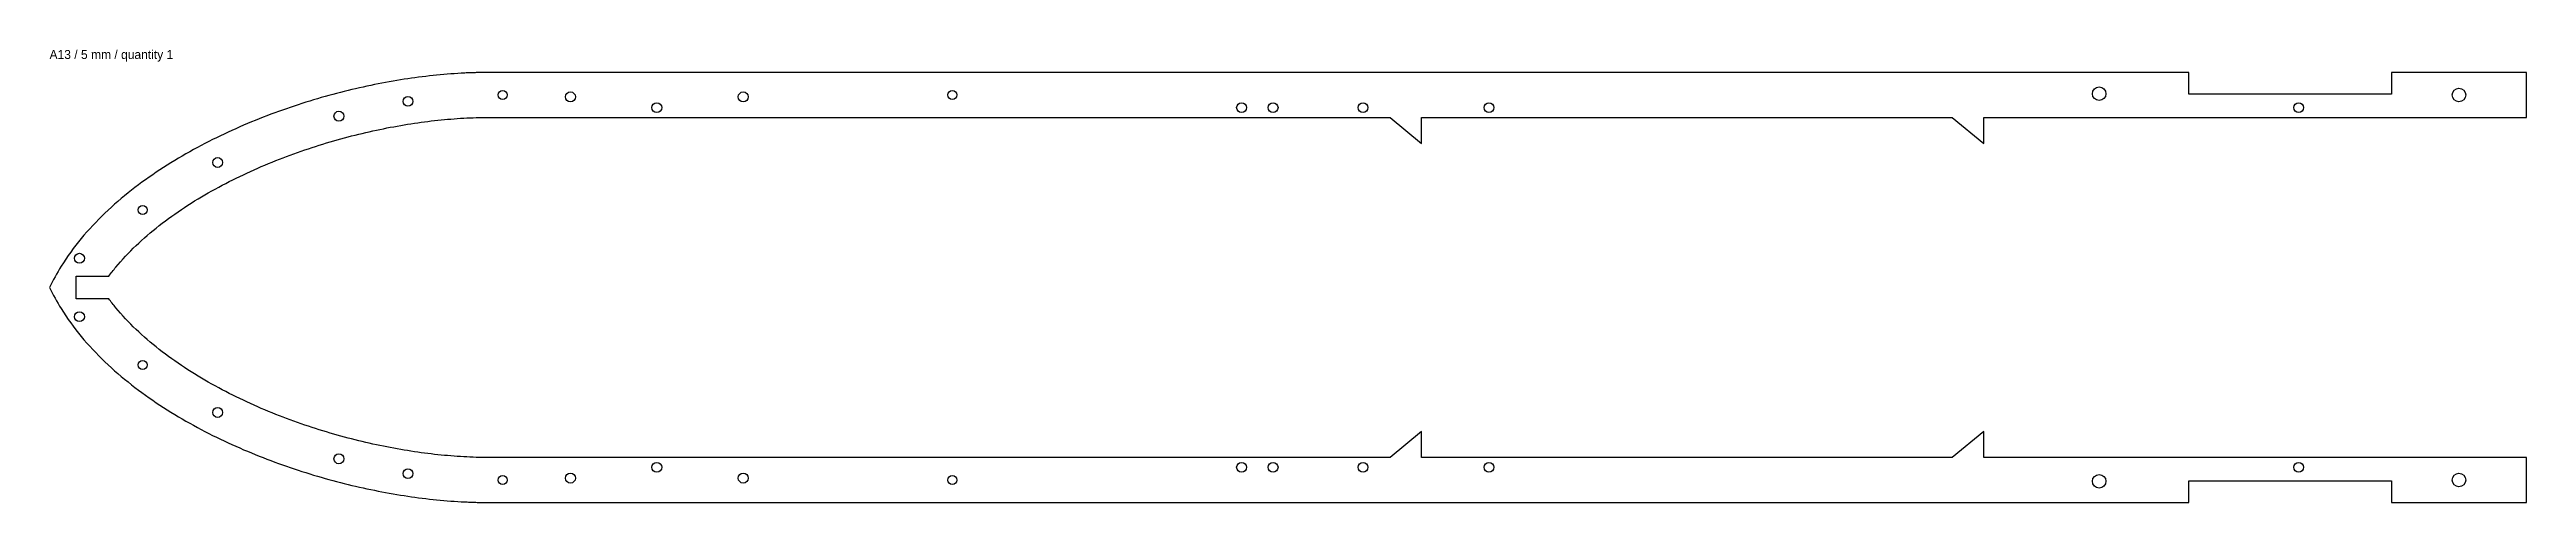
# Model space of a CAD drawing. Header units: millimetres. Extents: x 0 to 551, y 0 to 101.
import ezdxf

# ---------------------------------------------------------------- set-up
doc = ezdxf.new("R2010")
doc.units = ezdxf.units.MM
doc.layers.add('CUT', color=1, linetype='Continuous')
doc.layers.add('LABELS_NONCUT', color=7, linetype='Continuous')

msp = doc.modelspace()

# ---------------------------------------------------------------- linework, layer by layer
at = {"layer": 'CUT'}
for p, q in [((475.6, 90.82, 0), (475.6, 95.64, 0)), ((550.66, 95.64, 0), (520.66, 95.64, 0)), ((520.66, 95.64, 0), (520.66, 90.82, 0)), ((550.66, 85.64, 0), (550.66, 95.64, 0)), ((520.66, 90.82, 0), (475.6, 90.82, 0)), ((298.01, 85.64, 0), (305.01, 79.82, 0)), ((305.01, 79.82, 0), (305.01, 85.64, 0)), ((305.01, 85.64, 0), (423.01, 85.64, 0)), ((423.01, 85.64, 0), (430.01, 79.82, 0)), ((430.01, 79.82, 0), (430.01, 85.64, 0)), ((430.01, 85.64, 0), (550.66, 85.64, 0)), ((5.94, 45.32, 0), (5.94, 50.32, 0)), ((5.94, 50.32, 0), (13.16, 50.32, 0)), ((13.16, 45.32, 0), (5.94, 45.32, 0)), ((305.01, 15.82, 0), (298.01, 10, 0)), ((305.01, 10, 0), (305.01, 15.82, 0)), ((430.01, 15.82, 0), (423.01, 10, 0)), ((430.01, 10, 0), (430.01, 15.82, 0)), ((423.01, 10, 0), (305.01, 10, 0)), ((550.66, 10, 0), (430.01, 10, 0)), ((550.66, 0, 0), (550.66, 10, 0)), ((475.6, 0, 0), (475.6, 4.82, 0)), ((475.6, 4.82, 0), (520.66, 4.82, 0)), ((520.66, 4.82, 0), (520.66, 0, 0)), ((520.66, 0, 0), (550.66, 0, 0))]:
    msp.add_line(p, q, dxfattribs=at)
for centre, radius in [((79.69, 89.22, 0), 1.1), ((100.72, 90.64, 0), 1), ((115.81, 90.22, 0), 1.1), ((135.01, 87.82, 0), 1.1), ((154.21, 90.22, 0), 1.1), ((200.72, 90.64, 0), 1), ((265.01, 87.82, 0), 1.1), ((272.01, 87.82, 0), 1.1), ((292.01, 87.82, 0), 1.1), ((320.01, 87.82, 0), 1.1), ((455.66, 90.92, 0), 1.5), ((500.01, 87.82, 0), 1.1), ((535.66, 90.64, 0), 1.5), ((64.33, 85.92, 0), 1.1), ((37.37, 75.62, 0), 1.1), ((20.72, 65.06, 0), 1), ((6.65, 54.32, 0), 1.1), ((6.65, 41.32, 0), 1.1), ((20.72, 30.59, 0), 1), ((37.37, 20.02, 0), 1.1), ((64.33, 9.72, 0), 1.1), ((79.69, 6.42, 0), 1.1), ((100.72, 5, 0), 1), ((115.81, 5.42, 0), 1.1), ((135.01, 7.82, 0), 1.1), ((154.21, 5.42, 0), 1.1), ((200.72, 5, 0), 1), ((265.01, 7.82, 0), 1.1), ((272.01, 7.82, 0), 1.1), ((292.01, 7.82, 0), 1.1), ((320.01, 7.82, 0), 1.1), ((455.66, 4.72, 0), 1.5), ((500.01, 7.82, 0), 1.1), ((535.66, 5, 0), 1.5)]:
    msp.add_circle(centre, radius, dxfattribs=at)
for points, knots in [([(475.6, 95.64, 0), (413.55, 95.64, 0), (350.72, 95.64, 0), (287.54, 95.64, 0), (279.65, 95.64, 0), (271.74, 95.64, 0), (263.84, 95.64, 0), (260.38, 95.64, 0), (256.92, 95.64, 0), (253.46, 95.64, 0), (251.92, 95.64, 0), (250.38, 95.64, 0), (248.84, 95.64, 0), (244.37, 95.64, 0), (239.89, 95.64, 0), (235.41, 95.64, 0), (212.44, 95.64, 0), (189.45, 95.64, 0), (166.47, 95.64, 0), (154.98, 95.64, 0), (143.49, 95.64, 0), (132.01, 95.64, 0), (126.26, 95.64, 0), (120.52, 95.64, 0), (114.79, 95.64, 0), (111.92, 95.64, 0), (109.05, 95.64, 0), (106.18, 95.64, 0), (104.75, 95.64, 0), (103.31, 95.64, 0), (101.88, 95.64, 0), (101.16, 95.64, 0), (100.45, 95.64, 0), (99.73, 95.64, 0), (99.37, 95.64, 0), (99.01, 95.64, 0), (98.65, 95.64, 0), (98.47, 95.64, 0), (98.3, 95.64, 0), (98.12, 95.64, 0), (98.03, 95.64, 0), (97.94, 95.64, 0), (97.85, 95.64, 0), (97.79, 95.64, 0), (97.73, 95.64, 0), (97.68, 95.64, 0), (97.65, 95.64, 0), (97.63, 95.64, 0), (97.61, 95.64, 0), (97.6, 95.64, 0), (97.59, 95.64, 0), (97.58, 95.64, 0), (97.22, 95.64, 0), (96.87, 95.64, 0), (96.5, 95.64, 0), (96.14, 95.64, 0), (95.78, 95.63, 0), (95.41, 95.62, 0), (95.05, 95.61, 0), (94.68, 95.6, 0), (94.31, 95.59, 0), (93.94, 95.58, 0), (93.56, 95.57, 0), (93.19, 95.55, 0), (92.82, 95.54, 0), (92.44, 95.52, 0), (92.07, 95.5, 0), (91.88, 95.49, 0), (91.7, 95.48, 0), (91.51, 95.47, 0), (89.46, 95.36, 0), (87.37, 95.19, 0), (85.25, 94.96, 0), (81.01, 94.51, 0), (76.67, 93.84, 0), (72.23, 92.94, 0), (67.79, 92.04, 0), (63.26, 90.91, 0), (58.69, 89.54, 0), (54.11, 88.16, 0), (49.49, 86.54, 0), (44.87, 84.63, 0), (40.26, 82.72, 0), (35.66, 80.53, 0), (31.17, 78.02, 0), (28.92, 76.76, 0), (26.71, 75.42, 0), (24.54, 73.99, 0), (22.38, 72.57, 0), (20.26, 71.05, 0), (18.21, 69.45, 0), (16.17, 67.84, 0), (14.2, 66.15, 0), (12.32, 64.36, 0), (10.45, 62.57, 0), (8.68, 60.69, 0), (7.04, 58.72, 0), (5.41, 56.74, 0), (3.91, 54.68, 0), (2.58, 52.54, 0), (1.63, 51.01, 0), (0.76, 49.43, 0), (0, 47.82, 0)], [0, 0, 0, 0, 0.397347, 0.397347, 0.397347, 0.447016, 0.447016, 0.447016, 0.468745, 0.468745, 0.468745, 0.478399, 0.478399, 0.478399, 0.506503, 0.506503, 0.506503, 0.650599, 0.650599, 0.650599, 0.722646, 0.722646, 0.722646, 0.75867, 0.75867, 0.75867, 0.776682, 0.776682, 0.776682, 0.785688, 0.785688, 0.785688, 0.790191, 0.790191, 0.790191, 0.792443, 0.792443, 0.792443, 0.793569, 0.793569, 0.793569, 0.794131, 0.794131, 0.794131, 0.794488, 0.794488, 0.794488, 0.794634, 0.794634, 0.794634, 0.794694, 0.794694, 0.794694, 0.797027, 0.797027, 0.797027, 0.799355, 0.799355, 0.799355, 0.801689, 0.801689, 0.801689, 0.804033, 0.804033, 0.804033, 0.806402, 0.806402, 0.806402, 0.807576, 0.807576, 0.807576, 0.820652, 0.820652, 0.820652, 0.846804, 0.846804, 0.846804, 0.872957, 0.872957, 0.872957, 0.899109, 0.899109, 0.899109, 0.925261, 0.925261, 0.925261, 0.938337, 0.938337, 0.938337, 0.951414, 0.951414, 0.951414, 0.96449, 0.96449, 0.96449, 0.977566, 0.977566, 0.977566, 0.990642, 0.990642, 0.990642, 1, 1, 1, 1]), ([(13.16, 50.32, 0), (13.66, 51, 0), (14.19, 51.67, 0), (14.74, 52.33, 0), (16.11, 53.98, 0), (17.61, 55.59, 0), (19.23, 57.13, 0), (20.85, 58.67, 0), (22.57, 60.16, 0), (24.39, 61.58, 0), (26.2, 63, 0), (28.09, 64.35, 0), (30.04, 65.64, 0), (31.99, 66.93, 0), (34.01, 68.14, 0), (36.06, 69.29, 0), (40.16, 71.59, 0), (44.4, 73.61, 0), (48.69, 75.39, 0), (52.98, 77.16, 0), (57.29, 78.67, 0), (61.57, 79.96, 0), (65.84, 81.25, 0), (70.07, 82.3, 0), (74.21, 83.14, 0), (78.36, 83.98, 0), (82.4, 84.6, 0), (86.31, 85.02, 0), (88.27, 85.23, 0), (90.19, 85.38, 0), (92.07, 85.49, 0), (93.95, 85.59, 0), (95.78, 85.64, 0), (97.58, 85.64, 0), (130.99, 85.64, 0), (164.45, 85.64, 0), (197.88, 85.64, 0), (214.6, 85.64, 0), (231.3, 85.64, 0), (248, 85.64, 0), (249.4, 85.64, 0), (250.79, 85.64, 0), (252.19, 85.64, 0), (267.48, 85.64, 0), (282.76, 85.64, 0), (298.01, 85.64, 0)], [0, 0, 0, 0, 0.00866, 0.00866, 0.00866, 0.030187, 0.030187, 0.030187, 0.051714, 0.051714, 0.051714, 0.073241, 0.073241, 0.073241, 0.094768, 0.094768, 0.094768, 0.137822, 0.137822, 0.137822, 0.180877, 0.180877, 0.180877, 0.223931, 0.223931, 0.223931, 0.266985, 0.266985, 0.266985, 0.288512, 0.288512, 0.288512, 0.310039, 0.310039, 0.310039, 0.655019, 0.655019, 0.655019, 0.82751, 0.82751, 0.82751, 0.841972, 0.841972, 0.841972, 1, 1, 1, 1]), ([(0, 47.82, 0), (0.76, 46.21, 0), (1.63, 44.64, 0), (2.58, 43.11, 0), (3.91, 40.96, 0), (5.41, 38.9, 0), (7.04, 36.93, 0), (8.68, 34.95, 0), (10.45, 33.07, 0), (12.32, 31.28, 0), (14.2, 29.49, 0), (16.17, 27.8, 0), (18.21, 26.2, 0), (20.26, 24.59, 0), (22.38, 23.08, 0), (24.54, 21.65, 0), (26.71, 20.23, 0), (28.92, 18.89, 0), (31.17, 17.63, 0), (35.66, 15.11, 0), (40.26, 12.92, 0), (44.87, 11.02, 0), (49.49, 9.11, 0), (54.11, 7.48, 0), (58.69, 6.11, 0), (63.26, 4.73, 0), (67.79, 3.6, 0), (72.23, 2.71, 0), (76.67, 1.81, 0), (81.01, 1.13, 0), (85.25, 0.68, 0), (87.37, 0.46, 0), (89.46, 0.29, 0), (91.51, 0.17, 0), (91.95, 0.15, 0), (92.39, 0.13, 0), (92.83, 0.11, 0), (93.26, 0.09, 0), (93.69, 0.07, 0), (94.12, 0.06, 0), (94.55, 0.04, 0), (94.98, 0.03, 0), (95.41, 0.02, 0), (95.83, 0.01, 0), (96.26, 0.01, 0), (96.69, 0, 0), (96.98, 0, 0), (97.28, 0, 0), (97.58, 0, 0), (97.61, 0, 0), (97.63, 0, 0), (97.66, 0, 0), (97.68, 0, 0), (97.7, 0, 0), (97.72, 0, 0), (104, 0, 0), (110.23, 0, 0), (116.41, 0, 0), (122.97, 0, 0), (129.48, 0, 0), (135.94, 0, 0), (142.91, 0, 0), (149.83, 0, 0), (156.72, 0, 0), (164.49, 0, 0), (172.22, 0, 0), (179.92, 0, 0), (191.28, 0, 0), (202.57, 0, 0), (213.83, 0, 0), (222.42, 0, 0), (231, 0, 0), (239.57, 0, 0), (246.76, 0, 0), (253.94, 0, 0), (261.13, 0, 0), (267.7, 0, 0), (274.28, 0, 0), (280.88, 0, 0), (287.07, 0, 0), (293.27, 0, 0), (299.49, 0, 0), (301.33, 0, 0), (303.18, 0, 0), (305.02, 0, 0), (305.92, 0, 0), (306.81, 0, 0), (307.71, 0, 0), (307.86, 0, 0), (308.01, 0, 0), (308.16, 0, 0), (310.25, 0, 0), (312.35, 0, 0), (314.44, 0, 0), (368.56, 0, 0), (422.37, 0, 0), (475.6, 0, 0)], [0, 0, 0, 0, 0.009358, 0.009358, 0.009358, 0.022434, 0.022434, 0.022434, 0.03551, 0.03551, 0.03551, 0.048587, 0.048587, 0.048587, 0.061663, 0.061663, 0.061663, 0.074739, 0.074739, 0.074739, 0.100892, 0.100892, 0.100892, 0.127044, 0.127044, 0.127044, 0.153197, 0.153197, 0.153197, 0.179349, 0.179349, 0.179349, 0.192425, 0.192425, 0.192425, 0.195219, 0.195219, 0.195219, 0.197983, 0.197983, 0.197983, 0.200726, 0.200726, 0.200726, 0.203428, 0.203428, 0.203428, 0.205305, 0.205305, 0.205305, 0.205472, 0.205472, 0.205472, 0.20559, 0.20559, 0.20559, 0.243173, 0.243173, 0.243173, 0.282992, 0.282992, 0.282992, 0.325893, 0.325893, 0.325893, 0.374348, 0.374348, 0.374348, 0.445947, 0.445947, 0.445947, 0.500635, 0.500635, 0.500635, 0.546483, 0.546483, 0.546483, 0.588367, 0.588367, 0.588367, 0.627674, 0.627674, 0.627674, 0.639309, 0.639309, 0.639309, 0.644945, 0.644945, 0.644945, 0.645897, 0.645897, 0.645897, 0.659083, 0.659083, 0.659083, 1, 1, 1, 1]), ([(298.01, 10, 0), (231.41, 10, 0), (164.4, 10, 0), (97.58, 10, 0), (95.78, 10, 0), (93.95, 10.05, 0), (92.07, 10.16, 0), (90.19, 10.26, 0), (88.27, 10.42, 0), (86.31, 10.63, 0), (82.4, 11.04, 0), (78.36, 11.67, 0), (74.21, 12.51, 0), (70.07, 13.35, 0), (65.84, 14.4, 0), (61.57, 15.68, 0), (57.29, 16.97, 0), (52.98, 18.48, 0), (48.69, 20.26, 0), (44.4, 22.03, 0), (40.16, 24.05, 0), (36.06, 26.35, 0), (34.01, 27.5, 0), (31.99, 28.72, 0), (30.04, 30, 0), (28.09, 31.29, 0), (26.2, 32.64, 0), (24.39, 34.06, 0), (22.57, 35.49, 0), (20.85, 36.97, 0), (19.23, 38.51, 0), (17.61, 40.06, 0), (16.11, 41.66, 0), (14.74, 43.31, 0), (14.19, 43.97, 0), (13.66, 44.65, 0), (13.16, 45.32, 0)], [0, 0, 0, 0, 0.689958, 0.689958, 0.689958, 0.711485, 0.711485, 0.711485, 0.733012, 0.733012, 0.733012, 0.776067, 0.776067, 0.776067, 0.819121, 0.819121, 0.819121, 0.862176, 0.862176, 0.862176, 0.90523, 0.90523, 0.90523, 0.926758, 0.926758, 0.926758, 0.948285, 0.948285, 0.948285, 0.969812, 0.969812, 0.969812, 0.99134, 0.99134, 0.99134, 1, 1, 1, 1])]:
    msp.add_open_spline(points, degree=3, knots=knots, dxfattribs=at)

# ---------------------------------------------------------------- texts
at = {"layer": 'LABELS_NONCUT'}
msp.add_text('A13 / 5 mm / quantity 1', height=2, dxfattribs=at).set_placement((0, 98.64))

doc.saveas('drawing.dxf')
